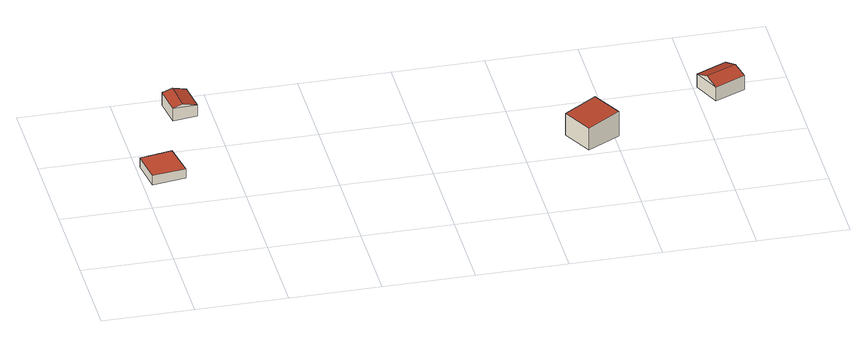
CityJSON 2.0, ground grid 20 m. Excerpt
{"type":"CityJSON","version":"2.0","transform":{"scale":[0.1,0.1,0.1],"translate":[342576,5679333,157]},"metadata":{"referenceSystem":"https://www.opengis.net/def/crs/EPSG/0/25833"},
"CityObjects":{
"building1":{"type":"Building","attributes":{"Dachtyp_tdc":"tdcPolyFlatRoof","Gemeindeschluessel":14729160,"Dachneigung":0,"QualitaetDacherkennung":71,"Geometrietyp2DReferenz":"3000","function":"31001_9998","roofType":"1000","measuredHeight":2.38},"geometry":[{"type":"MultiSurface","lod":"2","boundaries":[[[0,1,2,3]],[[1,4,5,2]],[[4,6,7,5]],[[6,0,3,7]],[[6,4,1,0]],[[3,2,5,7]]],"semantics":{"surfaces":[{"type":"WallSurface"},{"type":"RoofSurface"},{"type":"GroundSurface"}],"values":[0,0,0,0,1,2]}}]},
"building2":{"type":"Building","attributes":{"Dachtyp_tdc":"tdcGableRoof","Gemeindeschluessel":14729160,"Dachneigung":17.5,"QualitaetDacherkennung":84,"Geometrietyp2DReferenz":"3000","function":"31001_9998","roofType":"3100","measuredHeight":3.79},"geometry":[{"type":"MultiSurface","lod":"2","boundaries":[[[8,9,10,11]],[[9,12,13,10]],[[12,14,15,13]],[[14,8,11,15]],[[12,9,16]],[[8,14,17]],[[9,8,17,16]],[[14,12,16,17]],[[11,10,13,15]]],"semantics":{"surfaces":[{"type":"WallSurface"},{"type":"RoofSurface"},{"type":"GroundSurface"}],"values":[0,0,0,0,0,0,1,1,2]}}]},
"building3":{"type":"Building","attributes":{"Dachtyp_tdc":"tdcPolyFlatRoof","Gemeindeschluessel":14729160,"Dachneigung":4.62,"QualitaetDacherkennung":58,"Geometrietyp2DReferenz":"3000","function":"31001_9998","roofType":"2100","measuredHeight":6.08},"geometry":[{"type":"MultiSurface","lod":"2","boundaries":[[[18,19,20,21]],[[19,22,23,20]],[[22,24,25,23]],[[24,18,21,25]],[[24,22,19,18]],[[21,20,23,25]]],"semantics":{"surfaces":[{"type":"WallSurface"},{"type":"RoofSurface"},{"type":"GroundSurface"}],"values":[0,0,0,0,1,2]}}]},
"building4":{"type":"Building","attributes":{"Dachtyp_tdc":"tdcGableRoof","Gemeindeschluessel":14729160,"Dachneigung":19.33,"QualitaetDacherkennung":81,"Geometrietyp2DReferenz":"3000","function":"31001_9998","roofType":"3100","measuredHeight":4.46},"geometry":[{"type":"MultiSurface","lod":"2","boundaries":[[[26,27,28,29]],[[27,30,31,28]],[[30,32,33,31]],[[32,26,29,33]],[[30,27,34]],[[26,32,35]],[[27,26,35,34]],[[32,30,34,35]],[[29,28,31,33]]],"semantics":{"surfaces":[{"type":"WallSurface"},{"type":"RoofSurface"},{"type":"GroundSurface"}],"values":[0,0,0,0,0,0,1,1,2]}}]}
},
"vertices":[
[85,266,48],[12,256,48],[12,256,25],[85,266,25],[1,328,48],[1,328,25],[72,340,48],[72,340,25],
[115,518,35],[106,582,35],[106,582,4],[115,518,4],[159,589,32],[159,589,4],[168,524,32],[168,524,4],[129,585,41],[137,521,41],
[853,74,197],[925,113,204],[925,113,143],[853,74,143],[961,46,204],[961,46,143],[888,7,197],[888,7,143],
[1255,159,180],[1187,128,180],[1187,128,146],[1255,159,146],[1160,189,179],[1160,189,146],[1228,220,179],[1228,220,146],[1174,158,191],[1242,188,191]
]}
